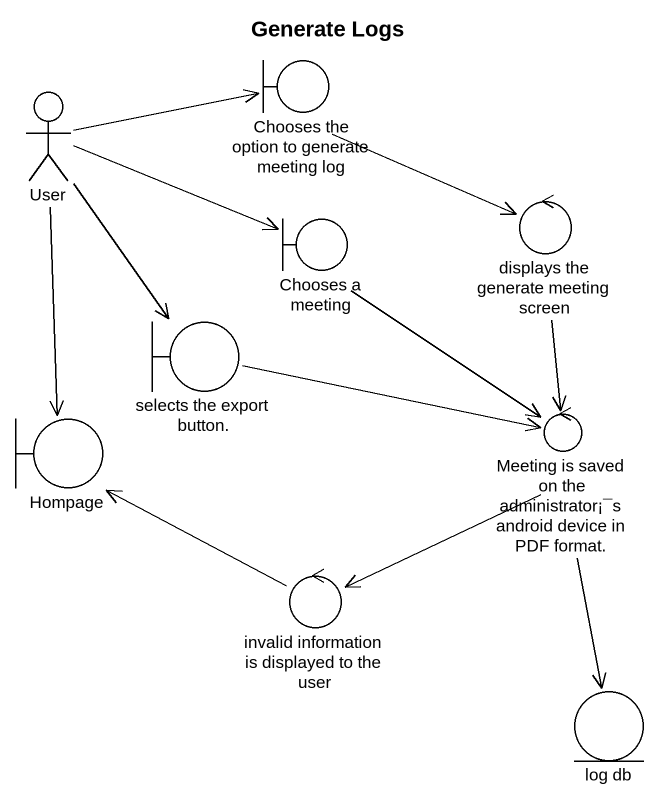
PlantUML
@startuml
title Generate Logs
actor User
boundary "Chooses the option to generate meeting log" as Chooses_the_option_to
boundary "Chooses a meeting" as Chooses_a_meeting
control "displays the generate meeting screen" as displays_the_generate
boundary "selects the export button." as selects_the_export_button
boundary Hompage
control "Meeting is saved on the administrator¡¯s android device in PDF format." as Meeting_is_saved_on_the
control "invalid information is displayed to the user" as invalid_information_is
entity "log db" as log_db
User -right-> Chooses_the_option_to
User -right-> Chooses_a_meeting
User --> selects_the_export_button
User --> Hompage
Chooses_the_option_to -right-> displays_the_generate
Chooses_a_meeting --> Meeting_is_saved_on_the
displays_the_generate --> Meeting_is_saved_on_the
selects_the_export_button -right-> Meeting_is_saved_on_the
Meeting_is_saved_on_the --> invalid_information_is
Meeting_is_saved_on_the --> log_db
invalid_information_is -up-> Hompage
@enduml
